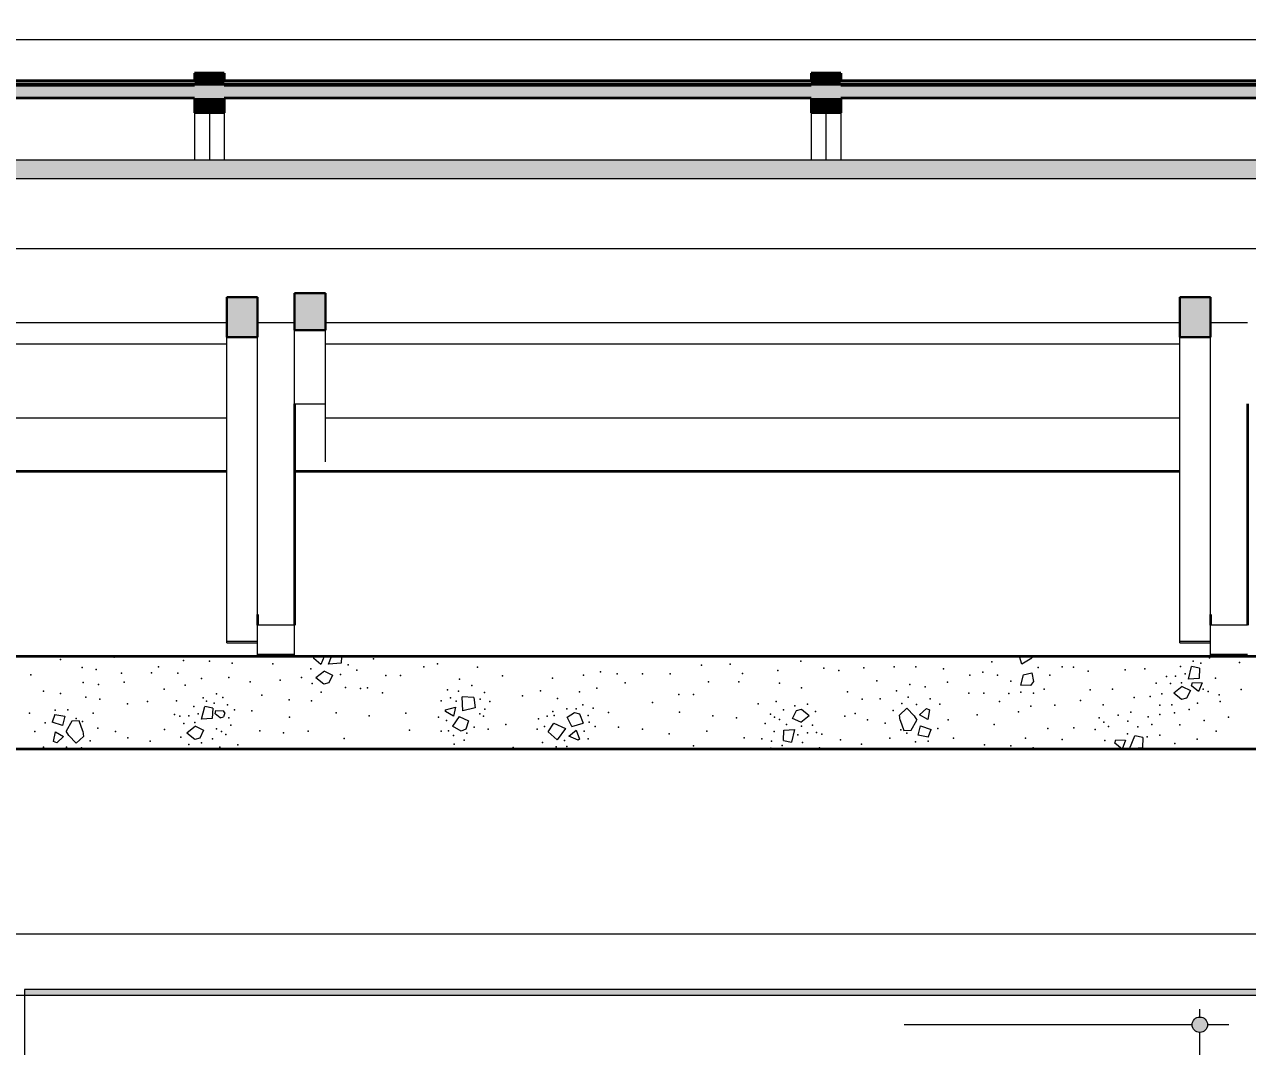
# Model space of a CAD drawing. Header units: metres. Extents: x -77 to 97, y 0 to 6.
# Drawn here: x -15.582 to -13.598, y 2.86 to 4.517 of the extents above; entities that cross this region are included whole.
import ezdxf

# ---------------------------------------------------------------- set-up
doc = ezdxf.new("R2010")
doc.units = ezdxf.units.M
doc.header["$MEASUREMENT"] = 0
for name, color, linetype in [('COTAS CORTE', 7, 'Continuous'), ('FORRO.EXEC', 7, 'Continuous'), ('LAJES.EST', 7, 'Continuous'), ('S-BEAM-____-OTLN.IFC Model', 7, 'Continuous')]:
    doc.layers.add(name, color=color, linetype=linetype)
for name, color, linetype, lineweight, true_color in [('COTAS CORTE_Caneta_No__25', 7, 'Continuous', 13, 0x982312), ('ESTRUTURA-COB.EST_Caneta_No__97', 7, 'Continuous', 5, 0x6b6b6b), ('S-BEAM-____-OTLN.IFC Model_Caneta_No__13', 7, 'Continuous', 0, 0xaaaaaa)]:
    doc.layers.add(name, color=color, linetype=linetype, lineweight=lineweight, true_color=true_color)
for name, color, linetype, lineweight in [('ESTRUTURA-COB.EST_Caneta_No__1', 7, 'Continuous', 35), ('ESTRUTURA-COB.EST_Caneta_No__241', 7, 'Continuous', 13), ('FORRO.EXEC_Caneta_No__241', 7, 'Continuous', 13), ('LAJES.EST_Caneta_No__1', 7, 'Continuous', 35), ('LAJES.EST_Caneta_No__241', 7, 'Continuous', 13), ('LAJES.EST_Caneta_No__96', 252, 'Continuous', 0), ('PAREDE CONSTRUIR_Caneta_No__241', 7, 'Continuous', 13), ('S-BEAM-____-OTLN.IFC Model_Caneta_No__1', 7, 'Continuous', 35), ('S-BEAM-____-OTLN.IFC Model_Caneta_No__2', 7, 'Continuous', 30)]:
    doc.layers.add(name, color=color, linetype=linetype, lineweight=lineweight)
doc.styles.add('ESTILO_GERADO_1', font='arial.ttf')
doc.dimstyles.new('ESTILO_GERADO__11', dxfattribs={"dimtxt": 0.1, "dimasz": 0.0475, "dimexe": 0.18, "dimexo": 0.29962, "dimgap": 0, "dimtad": 1, "dimzin": 0, "dimdsep": 46, "dimtxsty": 'ESTILO_GERADO_1', "dimblk": 'ARROWHEAD_11', "dimblk1": 'ARROWHEAD_11', "dimblk2": 'ARROWHEAD_11', "dimcen": 0.09, "dimclrd": 256, "dimclre": 256, "dimclrt": 256, "dimadec": 0, "dimazin": 0, "dimtfac": 1, "dimtdec": 4, "dimtmove": 0, "dimatfit": 3, "dimfxl": 0, "dimtolj": 1, "dimtzin": 0, "dimarcsym": 0})
doc.dimstyles.new('ESTILO_GERADO__7', dxfattribs={"dimtxt": 0.1, "dimasz": 0.0475, "dimexe": 0.18, "dimexo": 0.479633, "dimgap": 0, "dimtad": 1, "dimzin": 0, "dimdsep": 46, "dimtxsty": 'ESTILO_GERADO_1', "dimblk": 'ARROWHEAD_11', "dimblk1": 'ARROWHEAD_11', "dimblk2": 'ARROWHEAD_11', "dimcen": 0.09, "dimclrd": 256, "dimclre": 256, "dimclrt": 256, "dimadec": 0, "dimazin": 0, "dimtfac": 1, "dimtdec": 4, "dimtmove": 0, "dimatfit": 3, "dimfxl": 0, "dimtolj": 1, "dimtzin": 0, "dimarcsym": 0})
doc.dimstyles.new('ESTILO_GERADO__9', dxfattribs={"dimtxt": 0.1, "dimasz": 0.0475, "dimexe": 0.18, "dimexo": 0.712446, "dimgap": 0, "dimtad": 1, "dimzin": 0, "dimdsep": 46, "dimtxsty": 'ESTILO_GERADO_1', "dimblk": 'ARROWHEAD_11', "dimblk1": 'ARROWHEAD_11', "dimblk2": 'ARROWHEAD_11', "dimcen": 0.09, "dimclrd": 256, "dimclre": 256, "dimclrt": 256, "dimadec": 0, "dimazin": 0, "dimtfac": 1, "dimtdec": 4, "dimtmove": 0, "dimatfit": 3, "dimfxl": 0, "dimtolj": 1, "dimtzin": 0, "dimarcsym": 0})

# ---------------------------------------------------------------- blocks, each defined once
blk = doc.blocks.new('*X55', base_point=(43.1813, -0.208))
at = {"layer": 'LAJES.EST_Caneta_No__241', "color": 7, "linetype": 'Continuous', "lineweight": 13}
for p, q in [((-15.1132, 3.4888), (-15.1124, 3.492)), ((-15.0965, 3.492), (-15.1016, 3.4792)), ((-15.0894, 3.4794), (-15.0844, 3.492)), ((-15.0681, 3.492), (-15.0685, 3.4813)), ((-13.9647, 3.4797), (-13.9684, 3.492)), ((-13.9503, 3.492), (-13.9485, 3.4894)), ((-15.1016, 3.4792), (-15.1132, 3.4888)), ((-15.0685, 3.4813), (-15.0894, 3.4794)), ((-13.9485, 3.4894), (-13.9647, 3.4797)), ((-13.6945, 3.4552), (-13.6894, 3.4758)), ((-13.6764, 3.473), (-13.6894, 3.4758)), ((-13.6764, 3.473), (-13.6771, 3.4564)), ((-15.096, 3.4684), (-15.1097, 3.4572)), ((-15.097, 3.4472), (-15.1097, 3.4572)), ((-15.096, 3.4684), (-15.0827, 3.462)), ((-15.0827, 3.462), (-15.0888, 3.4492)), ((-13.9626, 3.4625), (-13.9668, 3.4454)), ((-13.9626, 3.4625), (-13.9481, 3.4655)), ((-13.9481, 3.4655), (-13.9454, 3.4516)), ((-13.6771, 3.4564), (-13.6945, 3.4552)), ((-15.0888, 3.4492), (-15.097, 3.4472)), ((-13.9507, 3.445), (-13.9668, 3.4454)), ((-13.9454, 3.4516), (-13.9507, 3.445)), ((-13.7046, 3.4434), (-13.7182, 3.4323)), ((-13.7056, 3.4223), (-13.7182, 3.4323)), ((-13.7046, 3.4434), (-13.6912, 3.4371)), ((-13.6912, 3.4371), (-13.6974, 3.4243)), ((-13.6894, 3.4447), (-13.688, 3.4499)), ((-13.6778, 3.4352), (-13.6894, 3.4447)), ((-13.688, 3.4499), (-13.6721, 3.4492)), ((-13.6721, 3.4492), (-13.6778, 3.4352)), ((-14.8716, 3.4039), (-14.8723, 3.4266)), ((-14.8533, 3.4256), (-14.8723, 3.4266)), ((-14.8533, 3.4256), (-14.8513, 3.409)), ((-13.6974, 3.4243), (-13.7056, 3.4223)), ((-15.5331, 3.3982), (-15.5377, 3.3857)), ((-15.5331, 3.3982), (-15.5167, 3.3953)), ((-15.5167, 3.3953), (-15.5208, 3.3799)), ((-15.2951, 3.3906), (-15.29, 3.4112)), ((-15.277, 3.4084), (-15.29, 3.4112)), ((-15.277, 3.4084), (-15.2777, 3.3917)), ((-15.2733, 3.399), (-15.272, 3.4043)), ((-15.2652, 3.3923), (-15.2733, 3.399)), ((-15.272, 3.4043), (-15.2594, 3.4037)), ((-15.2652, 3.3923), (-15.2597, 3.3944)), ((-15.2573, 3.4006), (-15.2597, 3.3944)), ((-15.2573, 3.4006), (-15.2594, 3.4037)), ((-14.8997, 3.4027), (-14.8994, 3.4053)), ((-14.8867, 3.3951), (-14.8997, 3.4027)), ((-14.8994, 3.4053), (-14.8834, 3.4098)), ((-14.8774, 3.3945), (-14.8881, 3.3788)), ((-14.8834, 3.4098), (-14.8867, 3.3951)), ((-14.8774, 3.3945), (-14.8622, 3.3877)), ((-14.8513, 3.409), (-14.8716, 3.4039)), ((-14.7019, 3.3934), (-14.6902, 3.4014)), ((-14.6944, 3.3786), (-14.7019, 3.3934)), ((-14.6902, 3.4014), (-14.6821, 3.3991)), ((-14.6821, 3.3991), (-14.6762, 3.3841)), ((-14.3365, 3.3917), (-14.3303, 3.4044)), ((-14.3303, 3.4044), (-14.3221, 3.4065)), ((-14.3231, 3.3853), (-14.3095, 3.3965)), ((-14.3221, 3.4065), (-14.3095, 3.3965)), ((-14.1628, 3.3971), (-14.1512, 3.4083)), ((-14.1619, 3.3888), (-14.1628, 3.3971)), ((-14.1512, 3.4083), (-14.139, 3.3957)), ((-14.139, 3.3957), (-14.1347, 3.3887)), ((-14.1305, 3.3974), (-14.1194, 3.4076)), ((-14.1173, 3.3899), (-14.1305, 3.3974)), ((-14.1194, 3.4076), (-14.1144, 3.4055)), ((-14.1144, 3.4055), (-14.1173, 3.3899)), ((-15.5208, 3.3799), (-15.5377, 3.3857)), ((-15.5056, 3.3869), (-15.5149, 3.3709)), ((-15.4936, 3.3875), (-15.5056, 3.3869)), ((-15.4877, 3.3708), (-15.4936, 3.3875)), ((-15.3052, 3.3788), (-15.3188, 3.3676)), ((-15.3052, 3.3788), (-15.2918, 3.3724)), ((-15.2777, 3.3917), (-15.2951, 3.3906)), ((-14.874, 3.3709), (-14.8881, 3.3788)), ((-14.8663, 3.3742), (-14.874, 3.3709)), ((-14.8622, 3.3877), (-14.8663, 3.3742)), ((-14.7327, 3.3697), (-14.7238, 3.3838)), ((-14.7238, 3.3838), (-14.7048, 3.375)), ((-14.7048, 3.375), (-14.7186, 3.3569)), ((-14.6944, 3.3786), (-14.6762, 3.3841)), ((-14.3506, 3.3724), (-14.3332, 3.3735)), ((-14.3332, 3.3735), (-14.3383, 3.3529)), ((-14.3231, 3.3853), (-14.3365, 3.3917)), ((-14.1619, 3.3888), (-14.1559, 3.372)), ((-14.1439, 3.3727), (-14.1347, 3.3887)), ((-14.1329, 3.3643), (-14.1287, 3.3797)), ((-14.1287, 3.3797), (-14.1119, 3.3739)), ((-14.1165, 3.3614), (-14.1119, 3.3739)), ((-15.5351, 3.354), (-15.5323, 3.3697)), ((-15.5301, 3.352), (-15.5351, 3.354)), ((-15.5323, 3.3697), (-15.5191, 3.3622)), ((-15.5191, 3.3622), (-15.5301, 3.352)), ((-15.5106, 3.3639), (-15.5149, 3.3709)), ((-15.4984, 3.3513), (-15.5106, 3.3639)), ((-15.4868, 3.3625), (-15.4984, 3.3513)), ((-15.4877, 3.3708), (-15.4868, 3.3625)), ((-15.3062, 3.3576), (-15.3188, 3.3676)), ((-15.298, 3.3597), (-15.3062, 3.3576)), ((-15.2918, 3.3724), (-15.298, 3.3597)), ((-14.7327, 3.3697), (-14.7186, 3.3569)), ((-14.6994, 3.363), (-14.6875, 3.3723)), ((-14.684, 3.3564), (-14.6994, 3.363)), ((-14.6875, 3.3723), (-14.6822, 3.3582)), ((-14.6822, 3.3582), (-14.684, 3.3564)), ((-14.3513, 3.3557), (-14.3506, 3.3724)), ((-14.3513, 3.3557), (-14.3383, 3.3529)), ((-14.1559, 3.372), (-14.1439, 3.3727)), ((-14.1165, 3.3614), (-14.1329, 3.3643)), ((-13.8136, 3.3516), (-13.8122, 3.3568)), ((-13.8122, 3.3568), (-13.7963, 3.3561)), ((-13.7963, 3.3561), (-13.802, 3.342)), ((-13.7898, 3.3422), (-13.7812, 3.3636)), ((-13.7682, 3.3607), (-13.7812, 3.3636)), ((-13.7682, 3.3607), (-13.7689, 3.3441)), ((-13.802, 3.342), (-13.8136, 3.3516)), ((-13.7689, 3.3441), (-13.7898, 3.3422))]:
    blk.add_line(p, q, dxfattribs=at)
for p in [(-15.524, 3.4869), (-15.4888, 3.4741), (-15.437, 3.4909), (-15.4163, 3.4917), (-15.3648, 3.4753), (-15.3246, 3.4858), (-15.2822, 3.4843), (-15.2456, 3.4813), (-15.1796, 3.4799), (-15.1178, 3.4719), (-15.0575, 3.4783), (-15.016, 3.488), (-14.9345, 3.4752), (-14.9122, 3.48), (-14.8477, 3.4745), (-14.7048, 3.4917), (-14.4841, 3.4782), (-14.4377, 3.4798), (-14.3229, 3.4846), (-14.2855, 3.4731), (-14.2207, 3.4739), (-14.1715, 3.4754), (-14.1367, 3.4755), (-14.0919, 3.4721), (-14.0131, 3.4833), (-13.9381, 3.474), (-13.899, 3.4752), (-13.881, 3.4746), (-13.7073, 3.4759), (-13.6864, 3.4844), (-13.6743, 3.4813), (-13.66, 3.49), (-13.6113, 3.4822), (-15.5719, 3.4621), (-15.4662, 3.4708), (-15.4251, 3.4649), (-15.3763, 3.4657), (-15.3339, 3.465), (-15.2955, 3.4561), (-15.2511, 3.4578), (-15.1674, 3.4539), (-15.1328, 3.4582), (-15.0696, 3.4627), (-15.0435, 3.4699), (-14.9962, 3.461), (-14.9726, 3.461), (-14.8769, 3.4551), (-14.8071, 3.4609), (-14.7259, 3.4567), (-14.6755, 3.4617), (-14.6478, 3.467), (-14.6209, 3.4641), (-14.5799, 3.4637), (-14.5353, 3.4637), (-14.4179, 3.4644), (-14.3605, 3.4693), (-14.2612, 3.4694), (-14.1999, 3.4524), (-14.049, 3.4617), (-14.0277, 3.4664), (-14.0043, 3.4619), (-13.9822, 3.4522), (-13.9192, 3.4618), (-13.857, 3.4681), (-13.7969, 3.4702), (-13.7648, 3.4719), (-13.7298, 3.4597), (-13.7154, 3.4604), (-13.6998, 3.4637), (-13.6505, 3.4571), (-15.5516, 3.4356), (-15.487, 3.4501), (-15.4622, 3.4466), (-15.4209, 3.4502), (-15.356, 3.4392), (-15.3217, 3.4457), (-15.2165, 3.4512), (-15.116, 3.448), (-15.1009, 3.4341), (-15.0618, 3.4416), (-15.0376, 3.4401), (-15.0262, 3.4411), (-15.0017, 3.433), (-14.8963, 3.438), (-14.8784, 3.4359), (-14.8567, 3.445), (-14.8363, 3.4336), (-14.7455, 3.4361), (-14.6821, 3.4345), (-14.6538, 3.4406), (-14.608, 3.4492), (-14.4727, 3.4511), (-14.4239, 3.4511), (-14.3579, 3.4488), (-14.3221, 3.441), (-14.2474, 3.435), (-14.1681, 3.4364), (-14.146, 3.4468), (-14.1216, 3.443), (-14.0854, 3.4506), (-14.0506, 3.4325), (-14.0264, 3.4327), (-13.9662, 3.4342), (-13.9458, 3.4323), (-13.9283, 3.4392), (-13.8537, 3.4382), (-13.8177, 3.4391), (-13.7466, 3.4488), (-13.7233, 3.4481), (-13.7057, 3.4494), (-13.6702, 3.4391), (-13.6621, 3.4352), (-13.6088, 3.4383), (-15.524, 3.4319), (-15.483, 3.426), (-15.4604, 3.4227), (-15.4152, 3.4155), (-15.3826, 3.4189), (-15.3357, 3.4199), (-15.2925, 3.4248), (-15.287, 3.4198), (-15.2749, 3.4166), (-15.2707, 3.4313), (-15.2605, 3.4254), (-15.2532, 3.4139), (-15.1972, 3.4291), (-15.153, 3.422), (-15.1166, 3.4202), (-14.9066, 3.42), (-14.8913, 3.425), (-14.8823, 3.4197), (-14.8431, 3.4227), (-14.8275, 3.4193), (-14.7745, 3.4284), (-14.718, 3.4241), (-14.6765, 3.4135), (-14.5638, 3.4172), (-14.5211, 3.4303), (-14.4972, 3.4304), (-14.3922, 3.4155), (-14.363, 3.4189), (-14.3124, 3.4146), (-14.2237, 3.4229), (-14.1946, 3.4234), (-14.1595, 3.4158), (-14.1488, 3.4259), (-14.1355, 3.4144), (-14.1131, 3.4233), (-14.0978, 3.4148), (-14.001, 3.4193), (-13.9858, 3.4322), (-13.9112, 3.4132), (-13.8696, 3.4207), (-13.8325, 3.4139), (-13.7823, 3.4254), (-13.7562, 3.4273), (-13.7407, 3.4129), (-13.7376, 3.4313), (-13.7214, 3.4135), (-13.6799, 3.4165), (-13.6446, 3.4298), (-13.6427, 3.4188), (-15.574, 3.4), (-15.5329, 3.4051), (-15.5122, 3.4058), (-15.471, 3.4001), (-15.3392, 3.3981), (-15.3304, 3.3951), (-15.316, 3.3957), (-15.3079, 3.4112), (-15.3004, 3.399), (-15.2418, 3.4058), (-15.2135, 3.404), (-15.1527, 3.3934), (-15.077, 3.4006), (-15.0234, 3.3957), (-14.9636, 3.4002), (-14.9106, 3.3936), (-14.844, 3.3989), (-14.8379, 3.395), (-14.8357, 3.4066), (-14.7344, 3.3955), (-14.7254, 3.4031), (-14.7231, 3.3962), (-14.7027, 3.4071), (-14.6873, 3.4071), (-14.668, 3.3966), (-14.6599, 3.4081), (-14.6349, 3.4012), (-14.5199, 3.402), (-14.466, 3.3958), (-14.3724, 3.3986), (-14.3656, 3.3936), (-14.3511, 3.4056), (-14.333, 3.4119), (-14.2994, 3.4028), (-14.2519, 3.395), (-14.235, 3.3994), (-14.1735, 3.4044), (-14.0369, 3.3974), (-13.9702, 3.4025), (-13.95, 3.4117), (-13.8083, 3.3968), (-13.7876, 3.402), (-13.7594, 3.3943), (-13.741, 3.3978), (-13.717, 3.4009), (-13.6929, 3.406), (-13.6296, 3.3936), (-15.5489, 3.3844), (-15.4984, 3.3917), (-15.4884, 3.3867), (-15.4634, 3.3758), (-15.3551, 3.3736), (-15.3239, 3.3835), (-15.3063, 3.3848), (-15.2708, 3.3745), (-15.2511, 3.3925), (-15.2475, 3.3809), (-14.8976, 3.3882), (-14.853, 3.3776), (-14.8304, 3.3741), (-14.8015, 3.382), (-14.7509, 3.3741), (-14.7488, 3.3908), (-14.7388, 3.3783), (-14.6665, 3.3856), (-14.6569, 3.3787), (-14.619, 3.3775), (-14.5799, 3.3742), (-14.4274, 3.3924), (-14.3809, 3.3832), (-14.3575, 3.3896), (-14.3465, 3.3819), (-14.322, 3.3793), (-14.3044, 3.3806), (-14.2149, 3.3891), (-14.1862, 3.3838), (-14.1611, 3.3729), (-14.1007, 3.3752), (-14.0842, 3.3893), (-14.0097, 3.3815), (-13.9222, 3.3751), (-13.88, 3.3763), (-13.8459, 3.3735), (-13.839, 3.3924), (-13.8314, 3.3855), (-13.8241, 3.3783), (-13.7928, 3.3872), (-13.7762, 3.3778), (-13.7535, 3.3818), (-13.7082, 3.3813), (-13.6689, 3.3884), (-15.5654, 3.3703), (-15.4761, 3.3552), (-15.4347, 3.3705), (-15.4146, 3.3601), (-15.3784, 3.3549), (-15.3289, 3.3613), (-15.2772, 3.3585), (-15.2627, 3.3705), (-15.2559, 3.3655), (-15.2009, 3.3717), (-15.1623, 3.3683), (-15.1225, 3.3711), (-15.0638, 3.3591), (-14.9577, 3.3724), (-14.9065, 3.3708), (-14.8947, 3.3715), (-14.8866, 3.3639), (-14.8694, 3.3561), (-14.865, 3.3679), (-14.7065, 3.3559), (-14.6747, 3.3708), (-14.668, 3.3584), (-14.5366, 3.3667), (-14.4756, 3.3707), (-14.4148, 3.3601), (-14.3865, 3.3583), (-14.3707, 3.3549), (-14.3661, 3.3705), (-14.3279, 3.3651), (-14.3124, 3.3684), (-14.2979, 3.369), (-14.2891, 3.366), (-14.2587, 3.3571), (-14.1786, 3.3595), (-14.1511, 3.3679), (-14.1373, 3.3538), (-14.1167, 3.3545), (-14.0755, 3.3596), (-13.9589, 3.3595), (-13.8993, 3.3572), (-13.83, 3.3558), (-13.7933, 3.3668), (-13.7614, 3.3615), (-13.741, 3.3647), (-13.6803, 3.3579), (-13.6496, 3.3707), (-15.5518, 3.3448), (-15.5141, 3.3452), (-15.4901, 3.3438), (-15.3159, 3.3495), (-15.2953, 3.3522), (-15.2654, 3.3452), (-15.2361, 3.3486), (-15.1806, 3.3421), (-15.1451, 3.3428), (-15.1212, 3.3429), (-14.8856, 3.3499), (-14.7897, 3.3446), (-14.7422, 3.3524), (-14.7197, 3.3458), (-14.7028, 3.3462), (-14.497, 3.347), (-14.4753, 3.3421), (-14.3719, 3.3435), (-14.3534, 3.3475), (-14.3204, 3.3528), (-14.2926, 3.3441), (-14.2244, 3.3497), (-14.025, 3.3486), (-13.9826, 3.3471), (-13.946, 3.3441), (-13.88, 3.3427), (-13.7164, 3.3509), (-13.6126, 3.3428)]:
    blk.add_point(p, dxfattribs=at)
blk = doc.blocks.new('*D63', base_point=(43.1813, -0.208))
at = {"layer": 'COTAS CORTE_Caneta_No__25', "linetype": 'Continuous', "lineweight": 13, "true_color": 0x982312}
for points in [[(-19.8174, 3.342), (-19.8165, 3.3372), (-19.8137, 3.3332), (-19.8097, 3.3305), (-19.8049, 3.3295), (-19.8001, 3.3305), (-19.7961, 3.3332), (-19.7934, 3.3372), (-19.7924, 3.342), (-19.7934, 3.3468), (-19.7961, 3.3508), (-19.8001, 3.3536), (-19.8049, 3.3545), (-19.8097, 3.3536), (-19.8137, 3.3508), (-19.8165, 3.3468)], [(-19.8174, 2.952), (-19.8165, 2.9472), (-19.8137, 2.9432), (-19.8097, 2.9405), (-19.8049, 2.9395), (-19.8001, 2.9405), (-19.7961, 2.9432), (-19.7934, 2.9472), (-19.7924, 2.952), (-19.7934, 2.9568), (-19.7961, 2.9608), (-19.8001, 2.9636), (-19.8049, 2.9645), (-19.8097, 2.9636), (-19.8137, 2.9608), (-19.8165, 2.9568)], [(-19.8174, 2.942), (-19.8165, 2.9372), (-19.8137, 2.9332), (-19.8097, 2.9305), (-19.8049, 2.9295), (-19.8001, 2.9305), (-19.7961, 2.9332), (-19.7934, 2.9372), (-19.7924, 2.942), (-19.7934, 2.9468), (-19.7961, 2.9508), (-19.8001, 2.9536), (-19.8049, 2.9545), (-19.8097, 2.9536), (-19.8137, 2.9508), (-19.8165, 2.9468)]]:
    blk.add_hatch(color=24, dxfattribs=at).paths.add_polyline_path(points)
at = {"layer": 'COTAS CORTE_Caneta_No__25', "color": 24, "linetype": 'Continuous', "lineweight": 13, "true_color": 0x982312}
for p, q in [((-19.8174, 3.342), (-19.8518, 3.342)), ((-19.0925, 3.342), (-19.7924, 3.342)), ((-19.8049, 2.9645), (-19.8049, 3.3295)), ((-19.8174, 2.952), (-19.8518, 2.952)), ((-19.0925, 2.952), (-19.7924, 2.952))]:
    blk.add_line(p, q, dxfattribs=at)
for centre in [(-19.8049, 3.342), (-19.8049, 2.952)]:
    blk.add_circle(centre, 0.0125, dxfattribs=at)
at = {"layer": 'COTAS CORTE_Caneta_No__25', "color": 24, "lineweight": 13, "true_color": 0x982312, "insert": (-19.8249, 3.0135), "char_height": 0.1, "attachment_point": 7, "rotation": 90, "style": 'ESTILO_GERADO_1'}
blk.add_mtext('\\A1;{\\pql;\\fArial|b0|i0|c0|p0;\\W1.000000;0,39}', dxfattribs=at)
blk = doc.blocks.new('ARROWHEAD_11')
at = {"color": 0, "linetype": 'Continuous', "lineweight": 0}
blk.add_line((0, 0), (-1, 0), dxfattribs=at)
at = {"color": 0, "linetype": 'Continuous', "lineweight": 0, "const_width": 0.25, "flags": 128}
blk.add_lwpolyline([(-0.125, 0, 1), (0.125, 0, 1)], format="xyb", close=True, dxfattribs=at)
blk = doc.blocks.new('*D64', base_point=(43.1813, -0.208))
at = {"layer": 'COTAS CORTE_Caneta_No__25', "linetype": 'Continuous', "lineweight": 13, "true_color": 0x982312}
for points in [[(-19.8174, 3.492), (-19.8165, 3.4872), (-19.8137, 3.4832), (-19.8097, 3.4805), (-19.8049, 3.4795), (-19.8001, 3.4805), (-19.7961, 3.4832), (-19.7934, 3.4872), (-19.7924, 3.492), (-19.7934, 3.4968), (-19.7961, 3.5008), (-19.8001, 3.5036), (-19.8049, 3.5045), (-19.8097, 3.5036), (-19.8137, 3.5008), (-19.8165, 3.4968)], [(-19.8174, 3.342), (-19.8165, 3.3372), (-19.8137, 3.3332), (-19.8097, 3.3305), (-19.8049, 3.3295), (-19.8001, 3.3305), (-19.7961, 3.3332), (-19.7934, 3.3372), (-19.7924, 3.342), (-19.7934, 3.3468), (-19.7961, 3.3508), (-19.8001, 3.3536), (-19.8049, 3.3545), (-19.8097, 3.3536), (-19.8137, 3.3508), (-19.8165, 3.3468)]]:
    blk.add_hatch(color=24, dxfattribs=at).paths.add_polyline_path(points)
at = {"layer": 'COTAS CORTE_Caneta_No__25', "color": 24, "linetype": 'Continuous', "lineweight": 13, "true_color": 0x982312}
for p, q in [((-19.8174, 3.492), (-19.8518, 3.492)), ((-19.0925, 3.492), (-19.7924, 3.492)), ((-19.8049, 3.3545), (-19.8049, 3.4795)), ((-19.8174, 3.342), (-19.8518, 3.342)), ((-19.0925, 3.342), (-19.7924, 3.342))]:
    blk.add_line(p, q, dxfattribs=at)
for centre in [(-19.8049, 3.492), (-19.8049, 3.342)]:
    blk.add_circle(centre, 0.0125, dxfattribs=at)
blk = doc.blocks.new('*D65', base_point=(43.1813, -0.208))
at = {"layer": 'COTAS CORTE_Caneta_No__25', "linetype": 'Continuous', "lineweight": 13, "true_color": 0x982312}
for points in [[(-19.8174, 4.492), (-19.8165, 4.4872), (-19.8137, 4.4832), (-19.8097, 4.4805), (-19.8049, 4.4795), (-19.8001, 4.4805), (-19.7961, 4.4832), (-19.7934, 4.4872), (-19.7924, 4.492), (-19.7934, 4.4968), (-19.7961, 4.5008), (-19.8001, 4.5036), (-19.8049, 4.5045), (-19.8097, 4.5036), (-19.8137, 4.5008), (-19.8165, 4.4968)], [(-19.8174, 3.492), (-19.8165, 3.4872), (-19.8137, 3.4832), (-19.8097, 3.4805), (-19.8049, 3.4795), (-19.8001, 3.4805), (-19.7961, 3.4832), (-19.7934, 3.4872), (-19.7924, 3.492), (-19.7934, 3.4968), (-19.7961, 3.5008), (-19.8001, 3.5036), (-19.8049, 3.5045), (-19.8097, 3.5036), (-19.8137, 3.5008), (-19.8165, 3.4968)]]:
    blk.add_hatch(color=24, dxfattribs=at).paths.add_polyline_path(points)
at = {"layer": 'COTAS CORTE_Caneta_No__25', "color": 24, "linetype": 'Continuous', "lineweight": 13, "true_color": 0x982312}
for p, q in [((-19.8049, 4.5045), (-19.8049, 4.517)), ((-19.8174, 4.492), (-20.5173, 4.492)), ((-19.758, 4.492), (-19.7924, 4.492)), ((-19.8049, 3.5045), (-19.8049, 4.4795)), ((-19.8174, 3.492), (-19.8518, 3.492)), ((-19.0925, 3.492), (-19.7924, 3.492))]:
    blk.add_line(p, q, dxfattribs=at)
for centre in [(-19.8049, 4.492), (-19.8049, 3.492)]:
    blk.add_circle(centre, 0.0125, dxfattribs=at)
at = {"layer": 'COTAS CORTE_Caneta_No__25', "color": 24, "lineweight": 13, "true_color": 0x982312, "char_height": 0.1, "attachment_point": 7, "rotation": 90, "style": 'ESTILO_GERADO_1'}
for s, insert in [('\\A1;{\\pql;\\fArial|b0|i0|c0|p0;\\W1.000000;1,00}', (-19.8249, 3.992)), ('\\A1;{\\pql;\\fArial|b0|i0|c0|p0;\\W1.000000;0,15}', (-19.8249, 3.5045))]:
    blk.add_mtext(s, dxfattribs=dict(at, insert=insert))
blk = doc.blocks.new('*D67', base_point=(43.1813, -0.208))
at = {"layer": 'COTAS CORTE_Caneta_No__25', "linetype": 'Continuous', "lineweight": 13, "true_color": 0x982312}
for points in [[(-23.4481, 3.492), (-23.4472, 3.4872), (-23.4445, 3.4832), (-23.4404, 3.4805), (-23.4356, 3.4795), (-23.4308, 3.4805), (-23.4268, 3.4832), (-23.4241, 3.4872), (-23.4231, 3.492), (-23.4241, 3.4968), (-23.4268, 3.5008), (-23.4308, 3.5036), (-23.4356, 3.5045), (-23.4404, 3.5036), (-23.4445, 3.5008), (-23.4472, 3.4968)], [(-23.4481, 3.342), (-23.4472, 3.3372), (-23.4445, 3.3332), (-23.4404, 3.3305), (-23.4356, 3.3295), (-23.4308, 3.3305), (-23.4268, 3.3332), (-23.4241, 3.3372), (-23.4231, 3.342), (-23.4241, 3.3468), (-23.4268, 3.3508), (-23.4308, 3.3536), (-23.4356, 3.3545), (-23.4404, 3.3536), (-23.4445, 3.3508), (-23.4472, 3.3468)]]:
    blk.add_hatch(color=24, dxfattribs=at).paths.add_polyline_path(points)
at = {"layer": 'COTAS CORTE_Caneta_No__25', "color": 24, "linetype": 'Continuous', "lineweight": 13, "true_color": 0x982312}
for p, q in [((-23.4481, 3.492), (-23.4825, 3.492)), ((-23.136, 3.492), (-23.4231, 3.492)), ((-23.4356, 3.3545), (-23.4356, 3.4795)), ((-23.4481, 3.342), (-23.4825, 3.342)), ((-23.136, 3.342), (-23.4231, 3.342))]:
    blk.add_line(p, q, dxfattribs=at)
for centre in [(-23.4356, 3.492), (-23.4356, 3.342)]:
    blk.add_circle(centre, 0.0125, dxfattribs=at)
blk = doc.blocks.new('*D68', base_point=(43.1813, -0.208))
at = {"layer": 'COTAS CORTE_Caneta_No__25', "linetype": 'Continuous', "lineweight": 13, "true_color": 0x982312}
for points in [[(-23.4481, 4.492), (-23.4472, 4.4872), (-23.4445, 4.4832), (-23.4404, 4.4805), (-23.4356, 4.4795), (-23.4308, 4.4805), (-23.4268, 4.4832), (-23.4241, 4.4872), (-23.4231, 4.492), (-23.4241, 4.4968), (-23.4268, 4.5008), (-23.4308, 4.5036), (-23.4356, 4.5045), (-23.4404, 4.5036), (-23.4445, 4.5008), (-23.4472, 4.4968)], [(-23.4481, 3.492), (-23.4472, 3.4872), (-23.4445, 3.4832), (-23.4404, 3.4805), (-23.4356, 3.4795), (-23.4308, 3.4805), (-23.4268, 3.4832), (-23.4241, 3.4872), (-23.4231, 3.492), (-23.4241, 3.4968), (-23.4268, 3.5008), (-23.4308, 3.5036), (-23.4356, 3.5045), (-23.4404, 3.5036), (-23.4445, 3.5008), (-23.4472, 3.4968)]]:
    blk.add_hatch(color=24, dxfattribs=at).paths.add_polyline_path(points)
at = {"layer": 'COTAS CORTE_Caneta_No__25', "color": 24, "linetype": 'Continuous', "lineweight": 13, "true_color": 0x982312}
for p, q in [((-23.4356, 4.5045), (-23.4356, 4.517)), ((-23.4481, 4.492), (-23.4825, 4.492)), ((-23.136, 4.492), (-23.4231, 4.492)), ((-23.4356, 3.5045), (-23.4356, 4.4795)), ((-23.4481, 3.492), (-23.4825, 3.492)), ((-23.136, 3.492), (-23.4231, 3.492))]:
    blk.add_line(p, q, dxfattribs=at)
for centre in [(-23.4356, 4.492), (-23.4356, 3.492)]:
    blk.add_circle(centre, 0.0125, dxfattribs=at)
at = {"layer": 'COTAS CORTE_Caneta_No__25', "color": 24, "lineweight": 13, "true_color": 0x982312, "insert": (-23.4556, 3.8585), "char_height": 0.1, "attachment_point": 7, "rotation": 90, "style": 'ESTILO_GERADO_1'}
blk.add_mtext('\\A1;{\\pql;\\fArial|b0|i0|c0|p0;\\W1.000000;1,00}', dxfattribs=at)
blk = doc.blocks.new('*D81', base_point=(43.1813, -0.208))
at = {"layer": 'COTAS CORTE_Caneta_No__25', "linetype": 'Continuous', "lineweight": 13, "true_color": 0x982312}
for points in [[(-13.6884, 2.8949), (-13.6874, 2.8901), (-13.6847, 2.886), (-13.6806, 2.8833), (-13.6759, 2.8824), (-13.6711, 2.8833), (-13.667, 2.886), (-13.6643, 2.8901), (-13.6634, 2.8949), (-13.6643, 2.8997), (-13.667, 2.9037), (-13.6711, 2.9064), (-13.6759, 2.9074), (-13.6806, 2.9064), (-13.6847, 2.9037), (-13.6874, 2.8997)], [(-13.6884, 1.992), (-13.6874, 1.9872), (-13.6847, 1.9832), (-13.6806, 1.9805), (-13.6759, 1.9795), (-13.6711, 1.9805), (-13.667, 1.9832), (-13.6643, 1.9872), (-13.6634, 1.992), (-13.6643, 1.9968), (-13.667, 2.0008), (-13.6711, 2.0036), (-13.6759, 2.0045), (-13.6806, 2.0036), (-13.6847, 2.0008), (-13.6874, 1.9968)]]:
    blk.add_hatch(color=24, dxfattribs=at).paths.add_polyline_path(points)
at = {"layer": 'COTAS CORTE_Caneta_No__25', "color": 24, "linetype": 'Continuous', "lineweight": 13, "true_color": 0x982312}
for p, q in [((-13.6759, 2.9074), (-13.6759, 2.9199)), ((-13.6884, 2.8949), (-14.1555, 2.8949)), ((-13.6759, 2.0045), (-13.6759, 2.8824)), ((-13.629, 2.8949), (-13.6634, 2.8949)), ((-13.6884, 1.992), (-14.1555, 1.992)), ((-13.629, 1.992), (-13.6634, 1.992))]:
    blk.add_line(p, q, dxfattribs=at)
for centre in [(-13.6759, 2.8949), (-13.6759, 1.992)]:
    blk.add_circle(centre, 0.0125, dxfattribs=at)
at = {"layer": 'COTAS CORTE_Caneta_No__25', "color": 24, "lineweight": 13, "true_color": 0x982312, "insert": (-13.6959, 2.31), "char_height": 0.1, "attachment_point": 7, "rotation": 90, "style": 'ESTILO_GERADO_1'}
blk.add_mtext('\\A1;{\\pql;\\fArial|b0|i0|c0|p0;\\W1.000000;0,90}', dxfattribs=at)

msp = doc.modelspace()

# ---------------------------------------------------------------- hatches: boundary and pattern name
at = {"layer": 'ESTRUTURA-COB.EST_Caneta_No__97', "linetype": 'Continuous', "lineweight": 5, "true_color": 0x6b6b6b}
h = msp.add_hatch(dxfattribs=at)
h.set_pattern_fill('AR_CONC_0002', color=251, style=0, pattern_type=2)
h.set_pattern_definition([(50, (43.18128, -0.208), (-0.546554, 0.0478173), [0.05715, -0.62865]), (355, (43.1813, -0.208), (-0.1057303, 0.5731705), [0.04572, -0.5029218]), (100.4514, (43.2268, -0.212), (0.4408237, 0.5253533), [0.04857, -0.5342707]), (46.1842, (43.1813, -0.0556), (-0.813237, 0.126127), [0.085725, -0.942975]), (96.6356, (43.24905, -0.0661), (0.712212, 0.742278), [0.072855, -0.801407]), (351.1842, (43.1813, -0.0556), (0.712212, 0.742278), [0.06858, -0.754379]), (21, (43.25748, -0.0937), (-0.4548432, 0.3067956), [0.05715, -0.62865]), (326, (43.2575, -0.0937), (0.185406, 0.552564), [0.04572, -0.50292]), (71.4514, (43.2954, -0.11926), (0.6402493, 0.2457683), [0.04857, -0.53427]), (37.5, (43.18128, -0.208), (0.0092658, 0.2536651), [0, -0.496824, 0, -0.51054, 0, -0.504825]), (7.5, (43.18128, -0.208), (0.200459, 0.3005417), [0, -0.291084, 0, -0.485394, 0, -0.192405]), (327.5, (43.01135, -0.208), (-0.4067718, 0.01718623), [0, -0.1905, 0, -0.59436, 0, -0.78867]), (317.5, (42.93515, -0.208), (0.4443875, 0.0762795), [0, -0.24765, 0, -0.394716, 0, -0.56007])])
h.paths.add_polyline_path([(-23.1328, 4.2969), (-23.1328, 4.2668), (-1.0328, 4.2668), (-1.0328, 4.2967), (-1.1878, 4.2967), (-1.1878, 4.2969)])
at = {"layer": 'FORRO.EXEC', "linetype": 'Continuous', "lineweight": 0, "true_color": 0xffffff}
msp.add_hatch(color=7, dxfattribs=at).paths.add_polyline_path([(-15.5824, 2.942), (-13.5328, 2.942), (-13.5328, 2.952), (-15.5824, 2.952)])
at = {"layer": 'LAJES.EST', "linetype": 'Continuous', "lineweight": 0, "true_color": 0x000000}
for points in [[(-15.3064, 4.4204), (-15.3064, 4.4254), (-16.2584, 4.4254), (-16.2584, 4.4204)], [(-15.2824, 4.4178), (-15.2824, 4.4379), (-15.3064, 4.4379), (-15.3064, 4.4178)], [(-15.2824, 4.4178), (-15.2584, 4.4178), (-15.2584, 4.4379), (-15.2824, 4.4379)], [(-14.3064, 4.4204), (-14.3064, 4.4254), (-15.2584, 4.4254), (-15.2584, 4.4204)], [(-14.2824, 4.4178), (-14.2824, 4.4379), (-14.3064, 4.4379), (-14.3064, 4.4178)], [(-14.2824, 4.4178), (-14.2584, 4.4178), (-14.2584, 4.4379), (-14.2824, 4.4379)], [(-13.3064, 4.4204), (-13.3064, 4.4254), (-14.2584, 4.4254), (-14.2584, 4.4204)], [(-15.2824, 4.3977), (-15.2824, 4.4178), (-16.2824, 4.4178), (-16.2824, 4.3977)], [(-14.2824, 4.3977), (-14.2824, 4.4178), (-15.2824, 4.4178), (-15.2824, 4.3977)], [(-13.2824, 4.3977), (-13.2824, 4.4178), (-14.2824, 4.4178), (-14.2824, 4.3977)], [(-15.3064, 4.3736), (-15.2824, 4.3736), (-15.2824, 4.3977), (-15.3064, 4.3977)], [(-15.2824, 4.3736), (-15.2584, 4.3736), (-15.2584, 4.3977), (-15.2824, 4.3977)], [(-14.3064, 4.3736), (-14.2824, 4.3736), (-14.2824, 4.3977), (-14.3064, 4.3977)], [(-14.2824, 4.3736), (-14.2584, 4.3736), (-14.2584, 4.3977), (-14.2824, 4.3977)]]:
    msp.add_hatch(color=18, dxfattribs=at).paths.add_polyline_path(points)
at = {"layer": 'S-BEAM-____-OTLN.IFC Model', "linetype": 'Continuous', "lineweight": 0, "true_color": 0x000000}
for points in [[(-15.2042, 4.0097), (-15.2042, 4.0747), (-15.2542, 4.0747), (-15.2542, 4.0097)], [(-15.1442, 4.0211), (-15.0942, 4.0211), (-15.0942, 4.0814), (-15.1442, 4.0814)], [(-13.6585, 4.0097), (-13.6585, 4.0747), (-13.7085, 4.0747), (-13.7085, 4.0097)]]:
    msp.add_hatch(color=18, dxfattribs=at).paths.add_polyline_path(points)

# ---------------------------------------------------------------- linework, layer by layer
at = {"layer": 'ESTRUTURA-COB.EST_Caneta_No__1', "color": 7, "linetype": 'Continuous', "lineweight": 35}
for p, q in [((-15.2542, 3.7923), (-16.6899, 3.7923)), ((-13.7085, 3.7923), (-15.1442, 3.7923))]:
    msp.add_line(p, q, dxfattribs=at)
at = {"layer": 'ESTRUTURA-COB.EST_Caneta_No__241', "color": 7, "linetype": 'Continuous', "lineweight": 13}
for p, q in [((-1.0328, 4.2969), (-22.9778, 4.2969)), ((-1.0328, 4.2668), (-23.1328, 4.2668))]:
    msp.add_line(p, q, dxfattribs=at)
at = {"layer": 'FORRO.EXEC_Caneta_No__241', "color": 7, "linetype": 'Continuous', "lineweight": 13}
for p, q in [((-15.5824, 2.952), (-15.5824, 2.942)), ((-13.5328, 2.952), (-15.5824, 2.952)), ((-13.5328, 2.942), (-15.5824, 2.942))]:
    msp.add_line(p, q, dxfattribs=at)
at = {"layer": 'LAJES.EST_Caneta_No__1', "color": 7, "linetype": 'Continuous', "lineweight": 35}
for p, q in [((-15.3064, 4.4254), (-16.2584, 4.4254)), ((-15.3064, 4.4379), (-15.3064, 4.4254)), ((-15.2824, 4.4379), (-15.3064, 4.4379)), ((-15.2584, 4.4379), (-15.2824, 4.4379)), ((-15.2584, 4.4379), (-15.2584, 4.4254)), ((-14.3064, 4.4254), (-15.2584, 4.4254)), ((-14.3064, 4.4379), (-14.3064, 4.4254)), ((-14.2824, 4.4379), (-14.3064, 4.4379)), ((-14.2584, 4.4379), (-14.2824, 4.4379)), ((-14.2584, 4.4379), (-14.2584, 4.4254)), ((-13.3064, 4.4254), (-14.2584, 4.4254)), ((-15.3064, 4.4204), (-16.2584, 4.4204)), ((-16.2584, 4.4191), (-15.3064, 4.4191)), ((-15.3064, 4.4178), (-16.2584, 4.4178)), ((-15.3064, 4.4204), (-15.3064, 4.4178)), ((-15.2584, 4.4204), (-15.2584, 4.4178)), ((-14.3064, 4.4204), (-15.2584, 4.4204)), ((-15.2584, 4.4191), (-14.3064, 4.4191)), ((-14.3064, 4.4178), (-15.2584, 4.4178)), ((-14.3064, 4.4204), (-14.3064, 4.4178)), ((-14.2584, 4.4204), (-14.2584, 4.4178)), ((-13.3064, 4.4204), (-14.2584, 4.4204)), ((-14.2584, 4.4191), (-13.3064, 4.4191)), ((-13.3064, 4.4178), (-14.2584, 4.4178)), ((-15.3064, 4.3977), (-16.2584, 4.3977)), ((-15.3064, 4.3977), (-15.3064, 4.3736)), ((-15.2584, 4.3977), (-15.2584, 4.3736)), ((-14.3064, 4.3977), (-15.2584, 4.3977)), ((-14.3064, 4.3977), (-14.3064, 4.3736)), ((-14.2584, 4.3977), (-14.2584, 4.3736)), ((-13.3064, 4.3977), (-14.2584, 4.3977)), ((-15.2824, 4.3736), (-15.3064, 4.3736)), ((-15.2584, 4.3736), (-15.2824, 4.3736)), ((-14.2824, 4.3736), (-14.3064, 4.3736)), ((-14.2584, 4.3736), (-14.2824, 4.3736)), ((-1.0328, 3.492), (-23.1328, 3.492)), ((-2.5128, 3.342), (-23.1328, 3.342))]:
    msp.add_line(p, q, dxfattribs=at)
at = {"layer": 'LAJES.EST_Caneta_No__96', "color": 252, "linetype": 'Continuous', "lineweight": 0}
for p, q in [((-15.3064, 4.3736), (-15.3064, 4.2969)), ((-15.2824, 4.3736), (-15.2824, 4.2969)), ((-15.2584, 4.3736), (-15.2584, 4.2969)), ((-14.3064, 4.3736), (-14.3064, 4.2969)), ((-14.2824, 4.3736), (-14.2824, 4.2969)), ((-14.2584, 4.3736), (-14.2584, 4.2969))]:
    msp.add_line(p, q, dxfattribs=at)
at = {"layer": 'PAREDE CONSTRUIR_Caneta_No__241', "color": 7, "linetype": 'Continuous', "lineweight": 13}
for p, q in [((-1.0328, 4.492), (-23.1328, 4.492)), ((-13.5328, 3.042), (-15.6824, 3.042)), ((-15.5824, 2.942), (-15.5824, -0.108))]:
    msp.add_line(p, q, dxfattribs=at)
at = {"layer": 'PAREDE CONSTRUIR_Caneta_No__241', "color": 7, "linetype": 'Continuous', "lineweight": 13, "flags": 128}
msp.add_lwpolyline([(-15.5824, 2.942), (-15.6024, 2.942), (-15.6624, 2.942), (-15.6824, 2.942)], dxfattribs=at)
at = {"layer": 'S-BEAM-____-OTLN.IFC Model_Caneta_No__1', "color": 7, "linetype": 'Continuous', "lineweight": 35}
for p, q in [((-15.1442, 3.902), (-15.1442, 3.5428)), ((-13.5985, 3.902), (-13.5985, 3.5428)), ((-15.2042, 3.5601), (-15.2042, 3.5428)), ((-13.6585, 3.5601), (-13.6585, 3.5428))]:
    msp.add_line(p, q, dxfattribs=at)
at = {"layer": 'S-BEAM-____-OTLN.IFC Model_Caneta_No__13', "color": 253, "linetype": 'Continuous', "lineweight": 0, "true_color": 0xaaaaaa}
for p, q in [((-1.0328, 4.1534), (-23.1328, 4.1534)), ((-15.2542, 4.0334), (-16.6399, 4.0334)), ((-15.1442, 4.0334), (-15.2042, 4.0334)), ((-13.7085, 4.0334), (-15.0942, 4.0334)), ((-13.5985, 4.0334), (-13.6585, 4.0334)), ((-15.2542, 3.5167), (-15.2542, 4.0097)), ((-15.2042, 3.5601), (-15.2042, 4.0097)), ((-15.1442, 3.902), (-15.1442, 4.0211)), ((-15.0942, 3.902), (-15.0942, 4.0211)), ((-13.7085, 3.5167), (-13.7085, 4.0097)), ((-13.6585, 3.5601), (-13.6585, 4.0097)), ((-15.2542, 3.9983), (-16.6399, 3.9983)), ((-13.7085, 3.9983), (-15.0942, 3.9983)), ((-15.1442, 3.902), (-15.0942, 3.902)), ((-15.0942, 3.8077), (-15.0942, 3.902)), ((-15.2542, 3.8783), (-16.6399, 3.8783)), ((-13.7085, 3.8783), (-15.0942, 3.8783)), ((-15.1442, 3.5428), (-15.2042, 3.5428)), ((-15.2042, 3.4952), (-15.2042, 3.5428)), ((-15.1442, 3.4952), (-15.1442, 3.5428)), ((-13.5985, 3.5428), (-13.6585, 3.5428)), ((-13.6585, 3.4952), (-13.6585, 3.5428)), ((-15.2542, 3.5142), (-15.2542, 3.5167)), ((-15.2542, 3.5167), (-15.2042, 3.5167)), ((-15.2542, 3.5142), (-15.2042, 3.5142)), ((-13.7085, 3.5142), (-13.7085, 3.5167)), ((-13.7085, 3.5167), (-13.6585, 3.5167)), ((-13.7085, 3.5142), (-13.6585, 3.5142)), ((-15.2042, 3.492), (-15.2042, 3.4952)), ((-15.1442, 3.4952), (-15.2042, 3.4952)), ((-15.1442, 3.492), (-15.1442, 3.4952)), ((-13.6585, 3.492), (-13.6585, 3.4952)), ((-13.5985, 3.4952), (-13.6585, 3.4952))]:
    msp.add_line(p, q, dxfattribs=at)
at = {"layer": 'S-BEAM-____-OTLN.IFC Model_Caneta_No__2', "color": 7, "linetype": 'Continuous', "lineweight": 30}
for p, q in [((-15.2542, 4.0747), (-15.2542, 4.0097)), ((-15.2042, 4.0747), (-15.2542, 4.0747)), ((-15.2042, 4.0747), (-15.2042, 4.0097)), ((-15.1442, 4.0814), (-15.1442, 4.0211)), ((-15.0942, 4.0814), (-15.1442, 4.0814)), ((-15.0942, 4.0814), (-15.0942, 4.0211)), ((-13.7085, 4.0747), (-13.7085, 4.0097)), ((-13.6585, 4.0747), (-13.7085, 4.0747)), ((-13.6585, 4.0747), (-13.6585, 4.0097)), ((-15.2042, 4.0097), (-15.2542, 4.0097)), ((-15.0942, 4.0211), (-15.1442, 4.0211)), ((-13.6585, 4.0097), (-13.7085, 4.0097))]:
    msp.add_line(p, q, dxfattribs=at)

# ---------------------------------------------------------------- block references
at = {"layer": 'LAJES.EST', "lineweight": 0}
msp.add_blockref('*X55', (43.1813, -0.208), dxfattribs=at)

# ---------------------------------------------------------------- dimensions: what is measured, and where the dimension line sits
at = {"layer": 'COTAS CORTE', "color": 24, "linetype": 'Continuous', "lineweight": 13, "true_color": 0x982312}
for base, p1, p2, dimstyle, picture, middle in [((-23.4356, 4.492), (-12.0828, 3.492), (-23.222, 4.492), 'ESTILO_GERADO__11', '*D68', (-23.5056, 3.988)), ((-19.8049, 4.492), (-12.0828, 3.492), (-23.1328, 4.492), 'ESTILO_GERADO__9', '*D65', (-19.8749, 4.1215)), ((-19.8049, 3.492), (-12.0828, 3.342), (-12.0828, 3.492), 'ESTILO_GERADO__9', '*D64', (-19.8749, 3.634)), ((-23.4356, 3.492), (-21.7327, 3.342), (-12.0828, 3.492), 'ESTILO_GERADO__11', '*D67', (-23.5056, 3.192)), ((-19.8049, 3.342), (-17.1826, 2.952), (-12.0828, 3.342), 'ESTILO_GERADO__9', '*D63', (-19.8749, 3.143)), ((-13.6759, 2.8949), (-13.7794, 1.992), (-13.7714, 2.8949), 'ESTILO_GERADO__7', '*D81', (-13.7459, 2.4394))]:
    dim = msp.add_linear_dim(base=base, p1=p1, p2=p2, angle=90, dimstyle=dimstyle, dxfattribs=at)
    dim.commit()
    dim.dimension.update_dxf_attribs({"geometry": picture, "text_midpoint": middle, "dimtype": 160, "text_rotation": 90})

doc.saveas('drawing.dxf')
